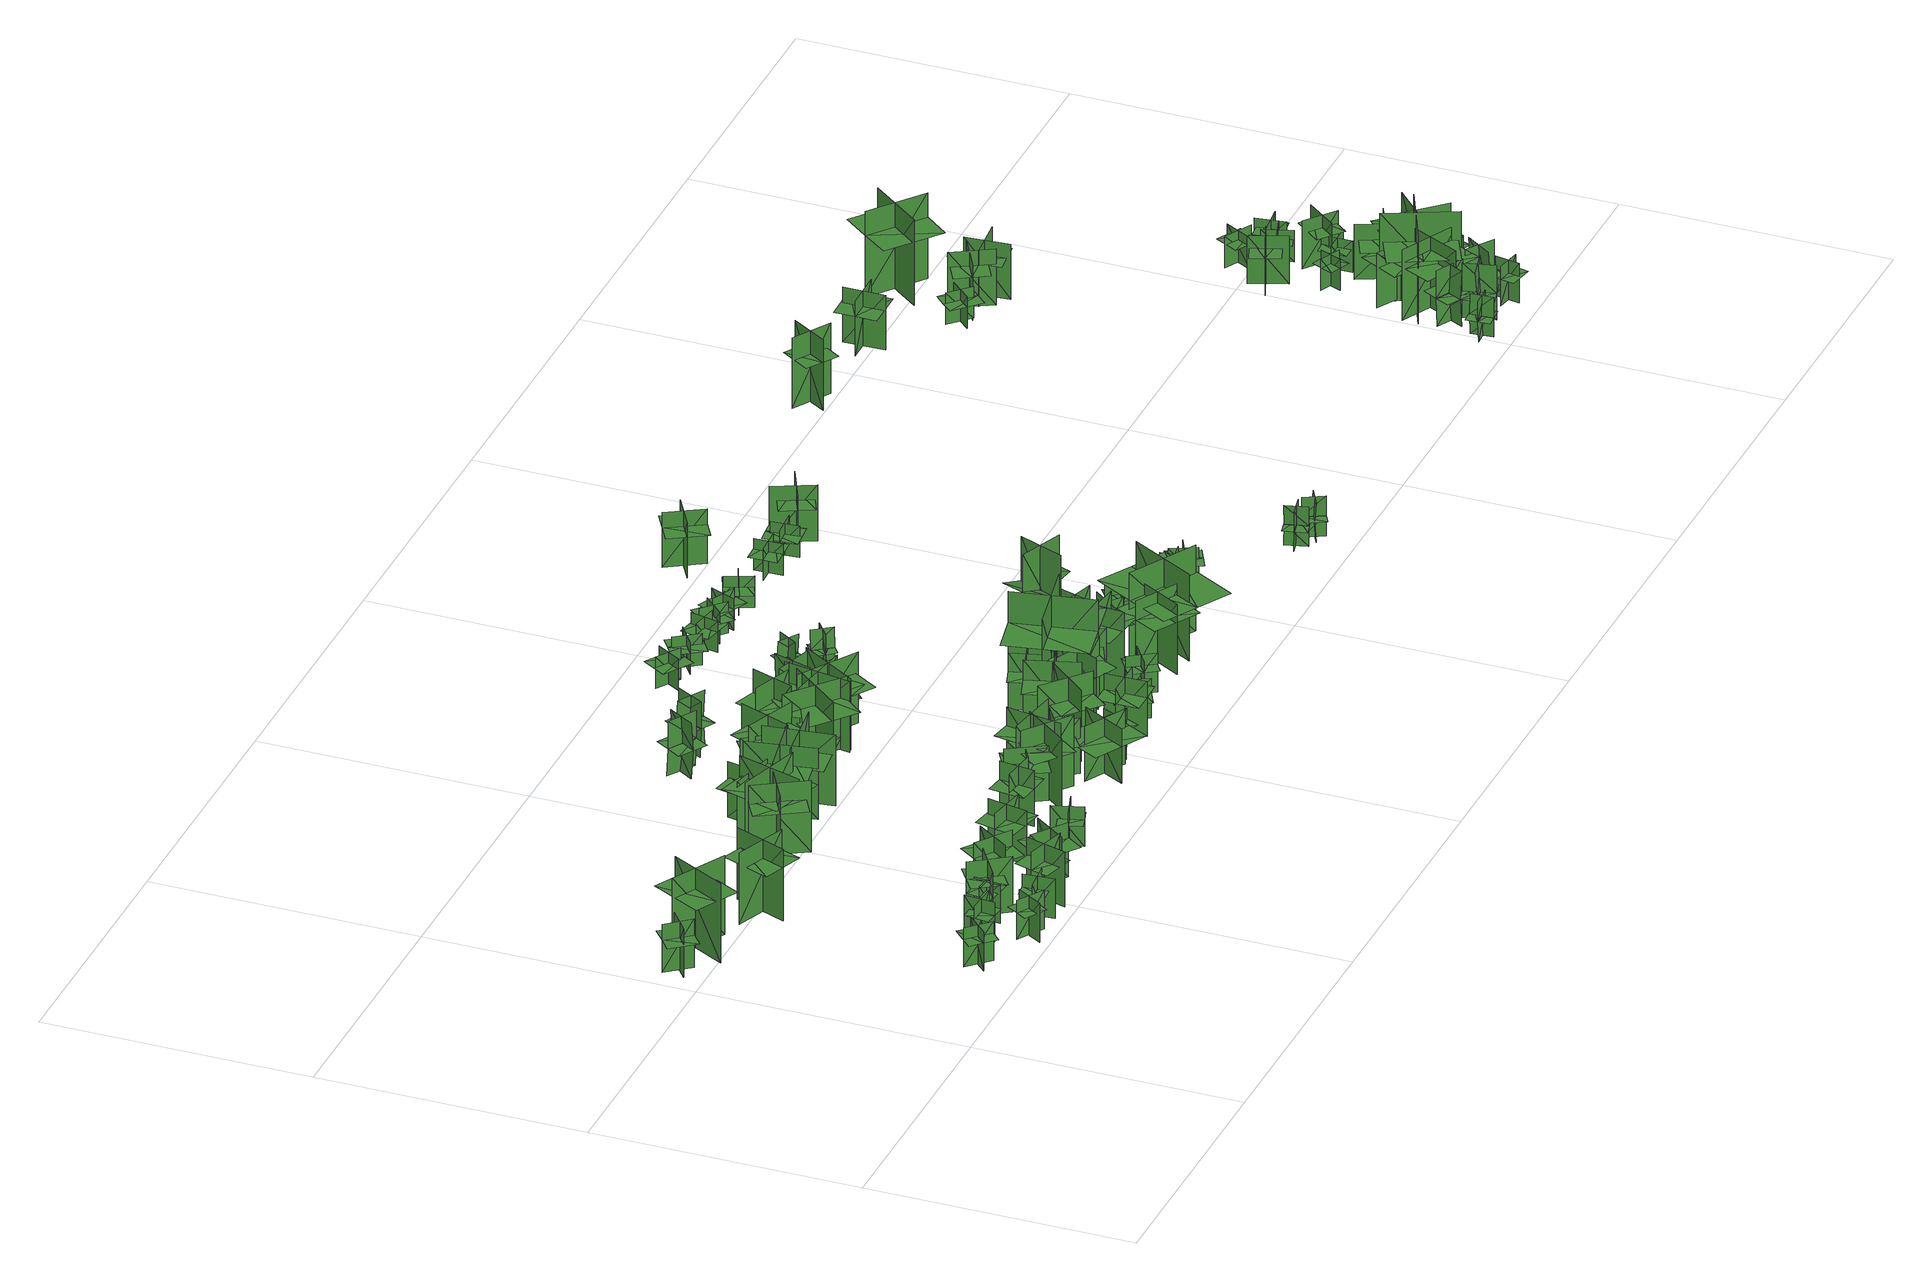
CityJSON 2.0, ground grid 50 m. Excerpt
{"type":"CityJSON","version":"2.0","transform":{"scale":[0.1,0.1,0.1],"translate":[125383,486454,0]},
"CityObjects":{
"tree1":{"type":"SolitaryVegetationObject","geometry":[{"type":"MultiSurface","lod":"1","boundaries":[[[0,1,2]],[[0,2,3]],[[4,5,6]],[[4,6,7]],[[8,9,10]],[[8,10,11]],[[8,12,13]],[[8,13,9]]]}]},
"tree2":{"type":"SolitaryVegetationObject","geometry":[{"type":"MultiSurface","lod":"1","boundaries":[[[14,15,16]],[[14,16,17]],[[18,19,20]],[[18,20,21]],[[22,23,24]],[[22,24,25]],[[22,25,26]],[[22,26,27]]]}]},
"tree3":{"type":"SolitaryVegetationObject","geometry":[{"type":"MultiSurface","lod":"1","boundaries":[[[28,29,30]],[[28,30,31]],[[32,33,34]],[[32,34,35]],[[36,37,38]],[[36,38,39]],[[36,40,41]],[[36,41,37]]]}]},
"tree4":{"type":"SolitaryVegetationObject","geometry":[{"type":"MultiSurface","lod":"1","boundaries":[[[42,43,44]],[[42,44,45]],[[46,47,48]],[[46,48,49]],[[50,51,52]],[[50,52,53]],[[50,53,54]],[[50,54,55]]]}]},
"tree5":{"type":"SolitaryVegetationObject","geometry":[{"type":"MultiSurface","lod":"1","boundaries":[[[56,57,58]],[[56,58,59]],[[60,61,62]],[[60,62,63]],[[64,65,66]],[[64,66,67]],[[64,67,68]],[[64,68,69]]]}]},
"tree6":{"type":"SolitaryVegetationObject","geometry":[{"type":"MultiSurface","lod":"1","boundaries":[[[70,71,72]],[[70,72,73]],[[74,75,76]],[[74,76,77]],[[78,79,80]],[[78,80,81]],[[78,82,83]],[[78,83,79]]]}]},
"tree7":{"type":"SolitaryVegetationObject","geometry":[{"type":"MultiSurface","lod":"1","boundaries":[[[84,85,86]],[[84,86,87]],[[88,89,90]],[[88,90,91]],[[92,93,94]],[[92,94,95]],[[92,96,97]],[[92,97,93]]]}]},
"tree8":{"type":"SolitaryVegetationObject","geometry":[{"type":"MultiSurface","lod":"1","boundaries":[[[98,99,100]],[[98,100,101]],[[102,103,104]],[[102,104,105]],[[106,107,108]],[[106,108,109]],[[106,109,110]],[[106,110,111]]]}]},
"tree9":{"type":"SolitaryVegetationObject","geometry":[{"type":"MultiSurface","lod":"1","boundaries":[[[112,113,114]],[[112,114,115]],[[116,117,118]],[[116,118,119]],[[120,121,122]],[[120,122,123]],[[120,123,124]],[[120,124,125]]]}]},
"tree10":{"type":"SolitaryVegetationObject","geometry":[{"type":"MultiSurface","lod":"1","boundaries":[[[126,127,128]],[[126,128,129]],[[130,131,132]],[[130,132,133]],[[134,135,136]],[[134,136,137]],[[134,137,138]],[[134,138,139]]]}]},
"tree11":{"type":"SolitaryVegetationObject","geometry":[{"type":"MultiSurface","lod":"1","boundaries":[[[140,141,142]],[[140,142,143]],[[144,145,146]],[[144,146,147]],[[148,149,150]],[[148,150,151]],[[148,151,152]],[[148,152,153]]]}]},
"tree12":{"type":"SolitaryVegetationObject","geometry":[{"type":"MultiSurface","lod":"1","boundaries":[[[154,155,156]],[[154,156,157]],[[158,159,160]],[[158,160,161]],[[162,163,164]],[[162,164,165]],[[162,165,166]],[[162,166,167]]]}]},
"tree13":{"type":"SolitaryVegetationObject","geometry":[{"type":"MultiSurface","lod":"1","boundaries":[[[168,169,170]],[[168,170,171]],[[172,173,174]],[[172,174,175]],[[176,177,178]],[[176,178,179]],[[176,180,181]],[[176,181,177]]]}]},
"tree14":{"type":"SolitaryVegetationObject","geometry":[{"type":"MultiSurface","lod":"1","boundaries":[[[182,183,184]],[[182,184,185]],[[186,187,188]],[[186,188,189]],[[190,191,192]],[[190,192,193]],[[190,193,194]],[[190,194,195]]]}]},
"tree15":{"type":"SolitaryVegetationObject","geometry":[{"type":"MultiSurface","lod":"1","boundaries":[[[196,197,198]],[[196,198,199]],[[200,201,202]],[[200,202,203]],[[204,205,206]],[[204,206,207]],[[204,207,208]],[[204,208,209]]]}]},
"tree16":{"type":"SolitaryVegetationObject","geometry":[{"type":"MultiSurface","lod":"1","boundaries":[[[210,211,212]],[[210,212,213]],[[214,215,216]],[[214,216,217]],[[218,219,220]],[[218,220,221]],[[218,221,222]],[[218,222,223]]]}]},
"tree17":{"type":"SolitaryVegetationObject","geometry":[{"type":"MultiSurface","lod":"1","boundaries":[[[224,225,226]],[[224,226,227]],[[228,229,230]],[[228,230,231]],[[232,233,234]],[[232,234,235]],[[232,235,236]],[[232,236,237]]]}]},
"tree18":{"type":"SolitaryVegetationObject","geometry":[{"type":"MultiSurface","lod":"1","boundaries":[[[238,239,240]],[[238,240,241]],[[242,243,244]],[[242,244,245]],[[246,247,248]],[[246,248,249]],[[246,249,250]],[[246,250,251]]]}]},
"tree19":{"type":"SolitaryVegetationObject","geometry":[{"type":"MultiSurface","lod":"1","boundaries":[[[252,253,254]],[[252,254,255]],[[256,257,258]],[[256,258,259]],[[260,261,262]],[[260,262,263]],[[260,264,265]],[[260,265,261]]]}]},
"tree20":{"type":"SolitaryVegetationObject","geometry":[{"type":"MultiSurface","lod":"1","boundaries":[[[266,267,268]],[[266,268,269]],[[270,271,272]],[[270,272,273]],[[274,275,276]],[[274,276,277]],[[274,277,278]],[[274,278,279]]]}]},
"tree21":{"type":"SolitaryVegetationObject","geometry":[{"type":"MultiSurface","lod":"1","boundaries":[[[280,281,282]],[[280,282,283]],[[284,285,286]],[[284,286,287]],[[288,289,290]],[[288,290,291]],[[288,291,292]],[[288,292,293]]]}]},
"tree22":{"type":"SolitaryVegetationObject","geometry":[{"type":"MultiSurface","lod":"1","boundaries":[[[294,295,296]],[[294,296,297]],[[298,299,300]],[[298,300,301]],[[302,303,304]],[[302,304,305]],[[302,305,306]],[[302,306,307]]]}]},
"tree23":{"type":"SolitaryVegetationObject","geometry":[{"type":"MultiSurface","lod":"1","boundaries":[[[308,309,310]],[[308,310,311]],[[312,313,314]],[[312,314,315]],[[316,317,318]],[[316,318,319]],[[316,319,320]],[[316,320,321]]]}]},
"tree24":{"type":"SolitaryVegetationObject","geometry":[{"type":"MultiSurface","lod":"1","boundaries":[[[322,323,324]],[[322,324,325]],[[326,327,328]],[[326,328,329]],[[330,331,332]],[[330,332,333]],[[330,334,335]],[[330,335,331]]]}]},
"tree25":{"type":"SolitaryVegetationObject","geometry":[{"type":"MultiSurface","lod":"1","boundaries":[[[336,337,338]],[[336,338,339]],[[340,341,342]],[[340,342,343]],[[344,345,341]],[[344,341,340]],[[346,347,337]],[[346,337,336]],[[336,337,348]],[[336,348,349]],[[336,350,351]],[[336,351,337]]]}]},
"tree26":{"type":"SolitaryVegetationObject","geometry":[{"type":"MultiSurface","lod":"1","boundaries":[[[352,353,354]],[[352,354,355]],[[356,357,358]],[[356,358,359]],[[360,361,362]],[[360,362,363]],[[360,364,365]],[[360,365,361]]]}]},
"tree27":{"type":"SolitaryVegetationObject","geometry":[{"type":"MultiSurface","lod":"1","boundaries":[[[366,367,368]],[[366,368,369]],[[370,371,372]],[[370,372,373]],[[374,375,376]],[[374,376,377]],[[374,378,379]],[[374,379,375]]]}]},
"tree28":{"type":"SolitaryVegetationObject","geometry":[{"type":"MultiSurface","lod":"1","boundaries":[[[380,381,382]],[[380,382,383]],[[384,385,386]],[[384,386,387]],[[388,389,390]],[[388,390,391]],[[388,391,392]],[[388,392,393]]]}]},
"tree29":{"type":"SolitaryVegetationObject","geometry":[{"type":"MultiSurface","lod":"1","boundaries":[[[394,395,396]],[[394,396,397]],[[398,399,400]],[[398,400,401]],[[402,403,404]],[[402,404,405]],[[402,405,406]],[[402,406,407]]]}]},
"tree30":{"type":"SolitaryVegetationObject","geometry":[{"type":"MultiSurface","lod":"1","boundaries":[[[408,409,410]],[[408,410,411]],[[412,413,414]],[[412,414,415]],[[416,417,413]],[[416,413,412]],[[418,419,409]],[[418,409,408]],[[408,409,420]],[[408,420,421]],[[408,422,423]],[[408,423,409]]]}]},
"tree31":{"type":"SolitaryVegetationObject","geometry":[{"type":"MultiSurface","lod":"1","boundaries":[[[424,425,426]],[[424,426,427]],[[428,429,430]],[[428,430,431]],[[432,433,434]],[[432,434,435]],[[432,435,436]],[[432,436,437]]]}]},
"tree32":{"type":"SolitaryVegetationObject","geometry":[{"type":"MultiSurface","lod":"1","boundaries":[[[438,439,440]],[[438,440,441]],[[442,443,444]],[[442,444,445]],[[446,447,448]],[[446,448,449]],[[446,449,450]],[[446,450,451]]]}]},
"tree33":{"type":"SolitaryVegetationObject","geometry":[{"type":"MultiSurface","lod":"1","boundaries":[[[452,453,454]],[[452,454,455]],[[456,457,458]],[[456,458,459]],[[460,461,462]],[[460,462,463]],[[460,464,465]],[[460,465,461]]]}]},
"tree34":{"type":"SolitaryVegetationObject","geometry":[{"type":"MultiSurface","lod":"1","boundaries":[[[466,467,468]],[[466,468,469]],[[470,471,472]],[[470,472,473]],[[474,475,476]],[[474,476,477]],[[474,477,478]],[[474,478,479]]]}]},
"tree35":{"type":"SolitaryVegetationObject","geometry":[{"type":"MultiSurface","lod":"1","boundaries":[[[480,481,482]],[[480,482,483]],[[484,485,486]],[[484,486,487]],[[488,489,490]],[[488,490,491]],[[488,491,492]],[[488,492,493]]]}]},
"tree36":{"type":"SolitaryVegetationObject","geometry":[{"type":"MultiSurface","lod":"1","boundaries":[[[494,495,496]],[[494,496,497]],[[498,499,500]],[[498,500,501]],[[502,503,504]],[[502,504,505]],[[502,505,506]],[[502,506,507]]]}]},
"tree37":{"type":"SolitaryVegetationObject","geometry":[{"type":"MultiSurface","lod":"1","boundaries":[[[508,509,510]],[[508,510,511]],[[512,513,514]],[[512,514,515]],[[516,517,518]],[[516,518,519]],[[516,519,520]],[[516,520,521]]]}]},
"tree38":{"type":"SolitaryVegetationObject","geometry":[{"type":"MultiSurface","lod":"1","boundaries":[[[522,523,524]],[[522,524,525]],[[526,527,528]],[[526,528,529]],[[530,531,527]],[[530,527,526]],[[532,533,523]],[[532,523,522]],[[522,523,534]],[[522,534,535]],[[522,536,537]],[[522,537,523]]]}]},
"tree39":{"type":"SolitaryVegetationObject","geometry":[{"type":"MultiSurface","lod":"1","boundaries":[[[538,539,540]],[[538,540,541]],[[542,543,544]],[[542,544,545]],[[546,547,548]],[[546,548,549]],[[546,549,550]],[[546,550,551]]]}]},
"tree40":{"type":"SolitaryVegetationObject","geometry":[{"type":"MultiSurface","lod":"1","boundaries":[[[552,553,554]],[[552,554,555]],[[556,557,558]],[[556,558,559]],[[560,561,562]],[[560,562,563]],[[560,563,564]],[[560,564,565]]]}]},
"tree41":{"type":"SolitaryVegetationObject","geometry":[{"type":"MultiSurface","lod":"1","boundaries":[[[566,567,568]],[[566,568,569]],[[570,571,572]],[[570,572,573]],[[574,575,576]],[[574,576,577]],[[574,577,578]],[[574,578,579]]]}]},
"tree42":{"type":"SolitaryVegetationObject","geometry":[{"type":"MultiSurface","lod":"1","boundaries":[[[580,581,582]],[[580,582,583]],[[584,585,586]],[[584,586,587]],[[588,589,590]],[[588,590,591]],[[588,591,592]],[[588,592,593]]]}]},
"tree43":{"type":"SolitaryVegetationObject","geometry":[{"type":"MultiSurface","lod":"1","boundaries":[[[594,595,596]],[[594,596,597]],[[598,599,600]],[[598,600,601]],[[602,603,604]],[[602,604,605]],[[602,605,606]],[[602,606,607]]]}]},
"tree44":{"type":"SolitaryVegetationObject","geometry":[{"type":"MultiSurface","lod":"1","boundaries":[[[608,609,610]],[[608,610,611]],[[612,613,614]],[[612,614,615]],[[616,617,618]],[[616,618,619]],[[616,620,621]],[[616,621,617]]]}]},
"tree45":{"type":"SolitaryVegetationObject","geometry":[{"type":"MultiSurface","lod":"1","boundaries":[[[622,623,624]],[[622,624,625]],[[626,627,628]],[[626,628,629]],[[630,631,632]],[[630,632,633]],[[630,633,634]],[[630,634,635]]]}]},
"tree46":{"type":"SolitaryVegetationObject","geometry":[{"type":"MultiSurface","lod":"1","boundaries":[[[636,637,638]],[[636,638,639]],[[640,641,642]],[[640,642,643]],[[644,645,646]],[[644,646,647]],[[644,647,648]],[[644,648,649]]]}]},
"tree47":{"type":"SolitaryVegetationObject","geometry":[{"type":"MultiSurface","lod":"1","boundaries":[[[650,651,652]],[[650,652,653]],[[654,655,656]],[[654,656,657]],[[658,659,660]],[[658,660,661]],[[658,662,663]],[[658,663,659]]]}]},
"tree48":{"type":"SolitaryVegetationObject","geometry":[{"type":"MultiSurface","lod":"1","boundaries":[[[664,665,666]],[[664,666,667]],[[668,669,670]],[[668,670,671]],[[672,673,669]],[[672,669,668]],[[674,675,665]],[[674,665,664]],[[664,665,676]],[[664,676,677]],[[664,678,679]],[[664,679,665]]]}]},
"tree49":{"type":"SolitaryVegetationObject","geometry":[{"type":"MultiSurface","lod":"1","boundaries":[[[680,681,682]],[[680,682,683]],[[684,685,686]],[[684,686,687]],[[688,689,690]],[[688,690,691]],[[688,692,693]],[[688,693,689]]]}]},
"tree50":{"type":"SolitaryVegetationObject","geometry":[{"type":"MultiSurface","lod":"1","boundaries":[[[694,695,696]],[[694,696,697]],[[698,699,700]],[[698,700,701]],[[702,703,704]],[[702,704,705]],[[702,705,706]],[[702,706,707]]]}]},
"tree51":{"type":"SolitaryVegetationObject","geometry":[{"type":"MultiSurface","lod":"1","boundaries":[[[708,709,710]],[[708,710,711]],[[712,713,714]],[[712,714,715]],[[716,717,718]],[[716,718,719]],[[716,720,721]],[[716,721,717]]]}]},
"tree52":{"type":"SolitaryVegetationObject","geometry":[{"type":"MultiSurface","lod":"1","boundaries":[[[722,723,724]],[[722,724,725]],[[726,727,728]],[[726,728,729]],[[730,731,732]],[[730,732,733]],[[730,733,734]],[[730,734,735]]]}]},
"tree53":{"type":"SolitaryVegetationObject","geometry":[{"type":"MultiSurface","lod":"1","boundaries":[[[736,737,738]],[[736,738,739]],[[740,741,742]],[[740,742,743]],[[744,745,741]],[[744,741,740]],[[746,747,737]],[[746,737,736]],[[736,737,748]],[[736,748,749]],[[736,750,751]],[[736,751,737]]]}]},
"tree54":{"type":"SolitaryVegetationObject","geometry":[{"type":"MultiSurface","lod":"1","boundaries":[[[752,753,754]],[[752,754,755]],[[756,757,758]],[[756,758,759]],[[760,761,762]],[[760,762,763]],[[760,763,764]],[[760,764,765]]]}]},
"tree55":{"type":"SolitaryVegetationObject","geometry":[{"type":"MultiSurface","lod":"1","boundaries":[[[766,767,768]],[[766,768,769]],[[770,771,772]],[[770,772,773]],[[774,775,776]],[[774,776,777]],[[774,777,778]],[[774,778,779]]]}]},
"tree56":{"type":"SolitaryVegetationObject","geometry":[{"type":"MultiSurface","lod":"1","boundaries":[[[780,781,782]],[[780,782,783]],[[784,785,786]],[[784,786,787]],[[788,789,790]],[[788,790,791]],[[788,792,793]],[[788,793,789]]]}]},
"tree57":{"type":"SolitaryVegetationObject","geometry":[{"type":"MultiSurface","lod":"1","boundaries":[[[794,795,796]],[[794,796,797]],[[798,799,800]],[[798,800,801]],[[802,803,804]],[[802,804,805]],[[802,805,806]],[[802,806,807]]]}]},
"tree58":{"type":"SolitaryVegetationObject","geometry":[{"type":"MultiSurface","lod":"1","boundaries":[[[808,809,810]],[[808,810,811]],[[812,813,814]],[[812,814,815]],[[816,817,813]],[[816,813,812]],[[818,819,809]],[[818,809,808]],[[820,821,822]],[[820,822,823]],[[824,825,826]],[[824,826,827]]]}]},
"tree59":{"type":"SolitaryVegetationObject","geometry":[{"type":"MultiSurface","lod":"1","boundaries":[[[828,829,830]],[[828,830,831]],[[832,833,834]],[[832,834,835]],[[836,837,838]],[[836,838,839]],[[836,840,841]],[[836,841,837]]]}]},
"tree60":{"type":"SolitaryVegetationObject","geometry":[{"type":"MultiSurface","lod":"1","boundaries":[[[842,843,844]],[[842,844,845]],[[846,847,848]],[[846,848,849]],[[850,851,852]],[[850,852,853]],[[850,853,854]],[[850,854,855]]]}]},
"tree61":{"type":"SolitaryVegetationObject","geometry":[{"type":"MultiSurface","lod":"1","boundaries":[[[856,857,858]],[[856,858,859]],[[860,861,862]],[[860,862,863]],[[864,865,866]],[[864,866,867]],[[864,867,868]],[[864,868,869]]]}]},
"tree62":{"type":"SolitaryVegetationObject","geometry":[{"type":"MultiSurface","lod":"1","boundaries":[[[870,871,872]],[[870,872,873]],[[874,875,876]],[[874,876,877]],[[878,879,880]],[[878,880,881]],[[878,881,882]],[[878,882,883]]]}]},
"tree63":{"type":"SolitaryVegetationObject","geometry":[{"type":"MultiSurface","lod":"1","boundaries":[[[884,885,886]],[[884,886,887]],[[888,889,890]],[[888,890,891]],[[892,893,894]],[[892,894,895]],[[892,895,896]],[[892,896,897]]]}]},
"tree64":{"type":"SolitaryVegetationObject","geometry":[{"type":"MultiSurface","lod":"1","boundaries":[[[898,899,900]],[[898,900,901]],[[902,903,904]],[[902,904,905]],[[906,907,908]],[[906,908,909]],[[906,909,910]],[[906,910,911]]]}]},
"tree65":{"type":"SolitaryVegetationObject","geometry":[{"type":"MultiSurface","lod":"1","boundaries":[[[912,913,914]],[[912,914,915]],[[916,917,918]],[[916,918,919]],[[920,921,922]],[[920,922,923]],[[920,924,925]],[[920,925,921]]]}]},
"tree66":{"type":"SolitaryVegetationObject","geometry":[{"type":"MultiSurface","lod":"1","boundaries":[[[926,927,928]],[[926,928,929]],[[930,931,932]],[[930,932,933]],[[934,935,936]],[[934,936,937]],[[934,937,938]],[[934,938,939]]]}]},
"tree67":{"type":"SolitaryVegetationObject","geometry":[{"type":"MultiSurface","lod":"1","boundaries":[[[940,941,942]],[[940,942,943]],[[944,945,946]],[[944,946,947]],[[948,949,950]],[[948,950,951]],[[948,951,952]],[[948,952,953]]]}]},
"tree68":{"type":"SolitaryVegetationObject","geometry":[{"type":"MultiSurface","lod":"1","boundaries":[[[954,955,956]],[[954,956,957]],[[958,959,960]],[[958,960,961]],[[962,963,964]],[[962,964,965]],[[962,965,966]],[[962,966,967]]]}]},
"tree69":{"type":"SolitaryVegetationObject","geometry":[{"type":"MultiSurface","lod":"1","boundaries":[[[968,969,970]],[[968,970,971]],[[972,973,974]],[[972,974,975]],[[976,977,978]],[[976,978,979]],[[976,979,980]],[[976,980,981]]]}]},
"tree70":{"type":"SolitaryVegetationObject","geometry":[{"type":"MultiSurface","lod":"1","boundaries":[[[982,983,984]],[[982,984,985]],[[986,987,988]],[[986,988,989]],[[990,991,992]],[[990,992,993]],[[990,993,994]],[[990,994,995]]]}]},
"tree71":{"type":"SolitaryVegetationObject","geometry":[{"type":"MultiSurface","lod":"1","boundaries":[[[996,997,998]],[[996,998,999]],[[1000,1001,1002]],[[1000,1002,1003]],[[1004,1005,1006]],[[1004,1006,1007]],[[1004,1007,1008]],[[1004,1008,1009]]]}]},
"tree72":{"type":"SolitaryVegetationObject","geometry":[{"type":"MultiSurface","lod":"1","boundaries":[[[1010,1011,1012]],[[1010,1012,1013]],[[1014,1015,1016]],[[1014,1016,1017]],[[1018,1019,1020]],[[1018,1020,1021]],[[1018,1021,1022]],[[1018,1022,1023]]]}]},
"tree73":{"type":"SolitaryVegetationObject","geometry":[{"type":"MultiSurface","lod":"1","boundaries":[[[1024,1025,1026]],[[1024,1026,1027]],[[1028,1029,1030]],[[1028,1030,1031]],[[1032,1033,1034]],[[1032,1034,1035]],[[1032,1036,1037]],[[1032,1037,1033]]]}]},
"tree74":{"type":"SolitaryVegetationObject","geometry":[{"type":"MultiSurface","lod":"1","boundaries":[[[1038,1039,1040]],[[1038,1040,1041]],[[1042,1043,1044]],[[1042,1044,1045]],[[1046,1047,1043]],[[1046,1043,1042]],[[1048,1049,1039]],[[1048,1039,1038]],[[1038,1039,1050]],[[1038,1050,1051]],[[1038,1052,1053]],[[1038,1053,1039]]]}]},
"tree75":{"type":"SolitaryVegetationObject","geometry":[{"type":"MultiSurface","lod":"1","boundaries":[[[1054,1055,1056]],[[1054,1056,1057]],[[1058,1059,1060]],[[1058,1060,1061]],[[1062,1063,1059]],[[1062,1059,1058]],[[1064,1065,1055]],[[1064,1055,1054]],[[1054,1055,1066]],[[1054,1066,1067]],[[1054,1068,1069]],[[1054,1069,1055]]]}]},
"tree76":{"type":"SolitaryVegetationObject","geometry":[{"type":"MultiSurface","lod":"1","boundaries":[[[1070,1071,1072]],[[1070,1072,1073]],[[1074,1075,1076]],[[1074,1076,1077]],[[1078,1079,1080]],[[1078,1080,1081]],[[1078,1081,1082]],[[1078,1082,1083]]]}]},
"tree77":{"type":"SolitaryVegetationObject","geometry":[{"type":"MultiSurface","lod":"1","boundaries":[[[1084,1085,1086]],[[1084,1086,1087]],[[1088,1089,1090]],[[1088,1090,1091]],[[1092,1093,1094]],[[1092,1094,1095]],[[1092,1095,1096]],[[1092,1096,1097]]]}]},
"tree78":{"type":"SolitaryVegetationObject","geometry":[{"type":"MultiSurface","lod":"1","boundaries":[[[1098,1099,1100]],[[1098,1100,1101]],[[1102,1103,1104]],[[1102,1104,1105]],[[1106,1107,1108]],[[1106,1108,1109]],[[1106,1109,1110]],[[1106,1110,1111]]]}]},
"tree79":{"type":"SolitaryVegetationObject","geometry":[{"type":"MultiSurface","lod":"1","boundaries":[[[1112,1113,1114]],[[1112,1114,1115]],[[1116,1117,1118]],[[1116,1118,1119]],[[1120,1121,1117]],[[1120,1117,1116]],[[1122,1123,1113]],[[1122,1113,1112]],[[1112,1113,1124]],[[1112,1124,1125]],[[1112,1126,1127]],[[1112,1127,1113]]]}]},
"tree80":{"type":"SolitaryVegetationObject","geometry":[{"type":"MultiSurface","lod":"1","boundaries":[[[1128,1129,1130]],[[1128,1130,1131]],[[1132,1133,1134]],[[1132,1134,1135]],[[1136,1137,1138]],[[1136,1138,1139]],[[1136,1140,1141]],[[1136,1141,1137]]]}]},
"tree81":{"type":"SolitaryVegetationObject","geometry":[{"type":"MultiSurface","lod":"1","boundaries":[[[1142,1143,1144]],[[1142,1144,1145]],[[1146,1147,1148]],[[1146,1148,1149]],[[1150,1151,1147]],[[1150,1147,1146]],[[1152,1153,1143]],[[1152,1143,1142]],[[1142,1143,1154]],[[1142,1154,1155]],[[1142,1156,1157]],[[1142,1157,1143]]]}]},
"tree82":{"type":"SolitaryVegetationObject","geometry":[{"type":"MultiSurface","lod":"1","boundaries":[[[1158,1159,1160]],[[1158,1160,1161]],[[1162,1163,1164]],[[1162,1164,1165]],[[1166,1167,1163]],[[1166,1163,1162]],[[1168,1169,1159]],[[1168,1159,1158]],[[1158,1159,1170]],[[1158,1170,1171]],[[1158,1172,1173]],[[1158,1173,1159]]]}]},
"tree83":{"type":"SolitaryVegetationObject","geometry":[{"type":"MultiSurface","lod":"1","boundaries":[[[1174,1175,1176]],[[1174,1176,1177]],[[1178,1179,1180]],[[1178,1180,1181]],[[1182,1183,1184]],[[1182,1184,1185]],[[1182,1185,1186]],[[1182,1186,1187]]]}]},
"tree84":{"type":"SolitaryVegetationObject","geometry":[{"type":"MultiSurface","lod":"1","boundaries":[[[1188,1189,1190]],[[1188,1190,1191]],[[1192,1193,1194]],[[1192,1194,1195]],[[1196,1197,1198]],[[1196,1198,1199]],[[1196,1200,1201]],[[1196,1201,1197]]]}]},
"tree85":{"type":"SolitaryVegetationObject","geometry":[{"type":"MultiSurface","lod":"1","boundaries":[[[1202,1203,1204]],[[1202,1204,1205]],[[1206,1207,1208]],[[1206,1208,1209]],[[1210,1211,1212]],[[1210,1212,1213]],[[1210,1213,1214]],[[1210,1214,1215]]]}]},
"tree86":{"type":"SolitaryVegetationObject","geometry":[{"type":"MultiSurface","lod":"1","boundaries":[[[1216,1217,1218]],[[1216,1218,1219]],[[1220,1221,1222]],[[1220,1222,1223]],[[1224,1225,1226]],[[1224,1226,1227]],[[1224,1227,1228]],[[1224,1228,1229]]]}]},
"tree87":{"type":"SolitaryVegetationObject","geometry":[{"type":"MultiSurface","lod":"1","boundaries":[[[1230,1231,1232]],[[1230,1232,1233]],[[1234,1235,1236]],[[1234,1236,1237]],[[1238,1239,1235]],[[1238,1235,1234]],[[1240,1241,1231]],[[1240,1231,1230]],[[1230,1231,1242]],[[1230,1242,1243]],[[1230,1244,1245]],[[1230,1245,1231]]]}]},
"tree88":{"type":"SolitaryVegetationObject","geometry":[{"type":"MultiSurface","lod":"1","boundaries":[[[1246,1247,1248]],[[1246,1248,1249]],[[1250,1251,1252]],[[1250,1252,1253]],[[1254,1255,1256]],[[1254,1256,1257]],[[1254,1257,1258]],[[1254,1258,1259]]]}]},
"tree89":{"type":"SolitaryVegetationObject","geometry":[{"type":"MultiSurface","lod":"1","boundaries":[[[1260,1261,1262]],[[1260,1262,1263]],[[1264,1265,1266]],[[1264,1266,1267]],[[1268,1269,1270]],[[1268,1270,1271]],[[1268,1272,1273]],[[1268,1273,1269]]]}]},
"tree90":{"type":"SolitaryVegetationObject","geometry":[{"type":"MultiSurface","lod":"1","boundaries":[[[1274,1275,1276]],[[1274,1276,1277]],[[1278,1279,1280]],[[1278,1280,1281]],[[1282,1283,1284]],[[1282,1284,1285]],[[1282,1286,1287]],[[1282,1287,1283]]]}]},
"tree91":{"type":"SolitaryVegetationObject","geometry":[{"type":"MultiSurface","lod":"1","boundaries":[[[1288,1289,1290]],[[1288,1290,1291]],[[1292,1293,1294]],[[1292,1294,1295]],[[1296,1297,1298]],[[1296,1298,1299]],[[1296,1299,1300]],[[1296,1300,1301]]]}]},
"tree92":{"type":"SolitaryVegetationObject","geometry":[{"type":"MultiSurface","lod":"1","boundaries":[[[1302,1303,1304]],[[1302,1304,1305]],[[1306,1307,1308]],[[1306,1308,1309]],[[1310,1311,1312]],[[1310,1312,1313]],[[1310,1313,1314]],[[1310,1314,1315]]]}]},
"tree93":{"type":"SolitaryVegetationObject","geometry":[{"type":"MultiSurface","lod":"1","boundaries":[[[1316,1317,1318]],[[1316,1318,1319]],[[1320,1321,1322]],[[1320,1322,1323]],[[1324,1325,1326]],[[1324,1326,1327]],[[1324,1327,1328]],[[1324,1328,1329]]]}]},
"tree94":{"type":"SolitaryVegetationObject","geometry":[{"type":"MultiSurface","lod":"1","boundaries":[[[1330,1331,1332]],[[1330,1332,1333]],[[1334,1335,1336]],[[1334,1336,1337]],[[1338,1339,1340]],[[1338,1340,1341]],[[1338,1341,1342]],[[1338,1342,1343]]]}]},
"tree95":{"type":"SolitaryVegetationObject","geometry":[{"type":"MultiSurface","lod":"1","boundaries":[[[1344,1345,1346]],[[1344,1346,1347]],[[1348,1349,1350]],[[1348,1350,1351]],[[1352,1353,1354]],[[1352,1354,1355]],[[1352,1355,1356]],[[1352,1356,1357]]]}]},
"tree96":{"type":"SolitaryVegetationObject","geometry":[{"type":"MultiSurface","lod":"1","boundaries":[[[1358,1359,1360]],[[1358,1360,1361]],[[1362,1363,1364]],[[1362,1364,1365]],[[1366,1367,1368]],[[1366,1368,1369]],[[1366,1369,1370]],[[1366,1370,1371]]]}]},
"tree97":{"type":"SolitaryVegetationObject","geometry":[{"type":"MultiSurface","lod":"1","boundaries":[[[1372,1373,1374]],[[1372,1374,1375]],[[1376,1377,1378]],[[1376,1378,1379]],[[1380,1381,1382]],[[1380,1382,1383]],[[1380,1383,1384]],[[1380,1384,1385]]]}]},
"tree98":{"type":"SolitaryVegetationObject","geometry":[{"type":"MultiSurface","lod":"1","boundaries":[[[1386,1387,1388]],[[1386,1388,1389]],[[1390,1391,1392]],[[1390,1392,1393]],[[1394,1395,1391]],[[1394,1391,1390]],[[1396,1397,1387]],[[1396,1387,1386]],[[1386,1387,1398]],[[1386,1398,1399]],[[1386,1400,1401]],[[1386,1401,1387]]]}]},
"tree99":{"type":"SolitaryVegetationObject","geometry":[{"type":"MultiSurface","lod":"1","boundaries":[[[1402,1403,1404]],[[1402,1404,1405]],[[1406,1407,1408]],[[1406,1408,1409]],[[1410,1411,1412]],[[1410,1412,1413]],[[1410,1414,1415]],[[1410,1415,1411]]]}]},
"tree100":{"type":"SolitaryVegetationObject","geometry":[{"type":"MultiSurface","lod":"1","boundaries":[[[1416,1417,1418]],[[1416,1418,1419]],[[1420,1421,1422]],[[1420,1422,1423]],[[1424,1425,1426]],[[1424,1426,1427]],[[1424,1427,1428]],[[1424,1428,1429]]]}]}
},
"vertices":[
[72,567,8],[27,532,8],[27,532,103],[72,567,103],[28,572,8],[64,528,8],[64,528,103],[28,572,103],[28,572,72],[64,528,72],[88,547,72],[52,592,72],[4,553,72],[40,508,72],
[231,103,9],[270,63,9],[270,63,86],[231,103,86],[231,66,9],[270,105,9],[270,105,86],[231,66,86],[231,66,64],[250,46,64],[290,85,64],[270,105,64],[251,124,64],[211,86,64],
[101,494,4],[156,599,4],[156,599,160],[101,494,160],[190,522,4],[86,577,4],[86,577,160],[190,522,160],[106,503,120],[156,599,120],[115,620,120],[65,525,120],[147,481,120],[197,577,120],
[298,110,12],[356,105,12],[356,105,90],[298,110,90],[322,82,12],[322,82,90],[327,140,90],[327,140,12],[322,82,65],[346,80,65],[350,126,65],[326,128,65],[302,130,65],[298,84,65],
[386,63,8],[356,13,8],[356,13,85],[386,63,85],[350,53,8],[350,53,85],[400,23,85],[400,23,8],[350,53,61],[337,33,61],[377,9,61],[390,29,61],[402,50,61],[362,74,61],
[421,120,11],[362,126,11],[362,126,89],[421,120,89],[392,156,11],[385,97,11],[385,97,89],[392,156,89],[416,120,69],[362,126,69],[360,103,69],[414,97,69],[419,144,69],[365,150,69],
[306,545,5],[267,446,5],[267,446,146],[306,545,146],[229,511,5],[328,472,5],[328,472,146],[229,511,146],[302,537,110],[267,446,110],[307,431,110],[341,522,110],[263,552,110],[228,461,110],
[434,148,11],[366,103,11],[366,103,120],[434,148,120],[383,158,11],[383,158,120],[428,91,120],[428,91,11],[383,158,86],[355,139,86],[391,85,86],[419,104,86],[447,123,86],[411,177,86],
[461,51,9],[403,46,9],[403,46,87],[461,51,87],[432,75,9],[432,75,87],[437,17,87],[437,17,9],[432,75,62],[408,72,62],[412,26,62],[436,28,62],[460,31,62],[456,77,62],
[504,95,8],[481,17,8],[481,17,116],[504,95,116],[458,69,8],[458,69,116],[537,47,116],[537,47,8],[458,69,82],[449,37,82],[511,19,82],[521,51,82],[530,84,82],[468,102,82],
[463,118,10],[507,181,10],[507,181,117],[463,118,117],[514,126,10],[450,171,10],[450,171,117],[514,126,117],[514,126,87],[536,158,87],[473,203,87],[450,171,87],[428,139,87],[491,95,87],
[528,41,5],[574,103,5],[574,103,113],[528,41,113],[579,49,5],[516,94,5],[516,94,113],[579,49,113],[579,49,83],[602,80,83],[539,126,83],[516,94,83],[494,63,83],[556,17,83],
[496,485,6],[442,577,6],[442,577,147],[496,485,147],[517,566,6],[425,513,6],[425,513,147],[517,566,147],[491,492,110],[442,577,110],[406,556,110],[455,471,110],[527,513,110],[479,598,110],
[598,203,9],[584,127,9],[584,127,116],[598,203,116],[555,174,9],[631,160,9],[631,160,116],[555,174,116],[555,174,86],[548,136,86],[624,122,86],[631,160,86],[639,198,86],[563,212,86],
[442,584,10],[566,546,10],[566,546,150],[442,584,150],[486,503,10],[524,626,10],[524,626,150],[486,503,150],[488,508,111],[542,491,111],[576,604,111],[523,621,111],[469,637,111],[434,524,111],
[651,78,5],[707,95,5],[707,95,83],[651,78,83],[684,61,5],[684,61,83],[667,117,83],[667,117,5],[684,61,58],[707,68,58],[694,112,58],[671,105,58],[647,98,58],[661,54,58],
[583,595,12],[485,615,12],[485,615,121],[583,595,121],[542,655,12],[523,556,12],[523,556,121],[542,655,121],[542,651,91],[499,659,91],[481,569,91],[524,560,91],[567,552,91],[585,642,91],
[592,510,11],[568,637,11],[568,637,151],[592,510,151],[643,587,11],[517,563,11],[517,563,151],[643,587,151],[638,586,112],[628,641,112],[512,619,112],[522,564,112],[532,508,112],[649,530,112],
[747,188,9],[681,197,9],[681,197,119],[747,188,119],[716,228,9],[708,162,9],[708,162,119],[716,228,119],[716,228,83],[708,162,83],[744,158,83],[752,224,83],[680,233,83],[672,167,83],
[629,627,10],[646,499,10],[646,499,150],[629,627,150],[574,554,10],[701,570,10],[701,570,150],[574,554,150],[579,554,111],[586,498,111],[703,513,111],[696,569,111],[689,625,111],[572,610,111],
[757,237,10],[796,170,10],[796,170,118],[757,237,118],[744,187,10],[811,226,10],[811,226,118],[744,187,118],[744,187,87],[763,153,87],[830,192,87],[811,226,87],[791,259,87],[724,220,87],
[614,594,9],[695,653,9],[695,653,118],[614,594,118],[685,584,9],[626,665,9],[626,665,118],[685,584,118],[683,587,87],[718,613,87],[664,687,87],[628,662,87],[593,636,87],[647,561,87],
[837,221,11],[773,138,11],[773,138,151],[837,221,151],[771,212,11],[771,212,151],[854,148,151],[854,148,11],[771,212,107],[744,177,107],[810,126,107],[837,161,107],[864,195,107],[798,246,107],
[725,611,7],[625,650,7],[625,650,147],[725,611,147],[690,688,7],[652,589,7],[652,589,147],[690,688,147],[716,614,111],[625,650,111],[610,610,111],[701,575,111],[731,654,111],[641,689,111],
[675,765,70],[624,796,70],[608,770,70],[659,739,70],[635,755,70],[666,805,70],[663,807,124],[632,757,124],[632,757,15],[663,807,15],[676,767,15],[626,799,15],[624,796,124],[675,765,124],[691,791,70],[640,822,70],
[821,158,9],[838,263,9],[838,263,150],[821,158,150],[889,208,9],[784,225,9],[784,225,150],[889,208,150],[823,167,114],[838,263,114],[797,270,114],[781,174,114],[864,160,114],[880,256,114],
[685,625,8],[750,636,8],[750,636,118],[685,625,118],[726,596,8],[715,661,8],[715,661,118],[726,596,118],[726,596,82],[715,661,82],[679,655,82],[690,590,82],[762,602,82],[751,667,82],
[849,219,12],[895,152,12],[895,152,121],[849,219,121],[839,167,12],[839,167,121],[907,213,121],[907,213,12],[839,167,87],[859,139,87],[912,176,87],[893,204,87],[874,232,87],[820,195,87],
[894,76,9],[894,76,117],[939,159,117],[939,159,9],[878,137,9],[878,137,117],[957,94,117],[957,94,9],[865,144,82],[843,103,82],[942,49,82],[964,90,82],[986,132,82],[888,185,82],
[739,822,67],[710,770,67],[737,755,67],[766,807,67],[751,782,67],[699,811,67],[698,808,121],[749,779,121],[749,779,12],[698,808,12],[737,823,12],[708,771,12],[710,770,121],[739,822,121],[713,836,67],[684,785,67],
[841,553,7],[742,635,7],[742,635,147],[841,553,147],[832,644,7],[750,545,7],[750,545,147],[832,644,147],[829,640,108],[785,676,108],[710,585,108],[753,549,108],[796,513,108],[872,604,108],
[933,242,10],[900,190,10],[900,190,92],[933,242,92],[890,232,10],[942,200,10],[942,200,92],[890,232,92],[896,229,61],[883,207,61],[919,184,61],[933,205,61],[946,227,61],[910,250,61],
[801,711,7],[772,630,7],[772,630,148],[801,711,148],[742,683,7],[822,654,7],[822,654,148],[742,683,148],[742,683,102],[822,654,102],[838,697,102],[758,726,102],[726,639,102],[806,610,102],
[845,671,7],[825,544,7],[825,544,147],[845,671,147],[771,616,7],[898,596,7],[898,596,147],[771,616,147],[776,615,108],[768,560,108],[885,541,108],[893,597,108],[902,653,108],[785,671,108],
[996,149,8],[973,99,8],[973,99,85],[996,149,85],[962,136,8],[1012,113,8],[1012,113,85],[962,136,85],[962,136,63],[950,111,63],[1000,88,63],[1012,113,63],[1023,138,63],[973,161,63],
[933,165,12],[1001,244,12],[1001,244,152],[933,165,152],[1000,170,12],[1000,170,152],[920,239,152],[920,239,12],[1000,170,108],[1028,204,108],[965,258,108],[936,225,108],[908,192,108],[972,137,108],
[812,635,7],[920,566,7],[920,566,147],[812,635,147],[833,546,7],[902,654,7],[902,654,147],[833,546,147],[835,550,108],[883,520,108],[946,620,108],[899,650,108],[851,680,108],[788,580,108],
[892,648,77],[819,670,77],[808,632,77],[881,610,77],[846,622,77],[868,695,77],[864,696,147],[842,623,147],[842,623,7],[864,696,7],[893,651,7],[820,673,7],[819,670,147],[892,648,147],[903,685,77],[830,707,77],
[968,232,9],[1063,261,9],[1063,261,148],[968,232,148],[1026,201,9],[997,296,9],[997,296,148],[1026,201,148],[1026,201,109],[1074,215,109],[1045,311,109],[997,296,109],[950,281,109],[979,186,109],
[1095,136,6],[1018,136,6],[1018,136,114],[1095,136,114],[1059,173,6],[1060,95,6],[1060,95,114],[1059,173,114],[1059,173,83],[1020,172,83],[1021,95,83],[1060,95,83],[1098,96,83],[1098,173,83],
[941,579,10],[909,610,10],[909,610,71],[941,579,71],[941,609,10],[910,577,10],[910,577,71],[941,609,71],[941,609,54],[925,624,54],[894,593,54],[910,577,54],[925,562,54],[957,593,54],
[1027,247,8],[1118,205,8],[1118,205,146],[1027,247,146],[1050,184,8],[1091,275,8],[1091,275,146],[1050,184,146],[1050,184,107],[1095,164,107],[1137,254,107],[1091,275,107],[1046,296,107],[1004,205,107],
[1089,170,6],[1089,170,84],[1120,111,84],[1120,111,6],[1132,155,6],[1132,155,84],[1075,126,84],[1075,126,6],[1141,160,58],[1125,190,58],[1054,153,58],[1069,123,58],[1085,94,58],[1156,130,58],
[1031,307,6],[1095,326,6],[1095,326,117],[1031,307,117],[1076,283,6],[1057,347,6],[1057,347,117],[1076,283,117],[1076,283,81],[1057,347,81],[1022,336,81],[1041,272,81],[1111,294,81],[1092,357,81],
[1173,300,3],[1021,271,3],[1021,271,219],[1173,300,219],[1088,359,3],[1117,207,3],[1117,207,219],[1088,359,219],[1088,359,158],[1012,344,158],[1041,192,158],[1117,207,158],[1193,221,158],[1164,373,158],
[935,935,8],[935,935,70],[907,889,70],[907,889,8],[943,899,8],[943,899,70],[899,927,70],[899,927,8],[950,895,50],[964,918,50],[909,952,50],[895,929,50],[881,906,50],[935,872,50],
[1183,273,5],[1087,228,5],[1087,228,146],[1183,273,146],[1104,301,5],[1149,205,5],[1149,205,146],[1104,301,146],[1175,269,110],[1087,228,110],[1105,190,110],[1193,231,110],[1157,307,110],[1069,266,110],
[1024,749,50],[1001,713,50],[1020,701,50],[1043,737,50],[1031,720,50],[995,743,50],[994,741,89],[1030,718,89],[1030,718,11],[994,741,11],[1022,750,11],[1000,714,11],[1001,713,89],[1024,749,89],[1006,760,50],[983,724,50],
[1120,348,10],[1154,315,10],[1154,315,89],[1120,348,89],[1120,312,10],[1154,345,10],[1154,345,89],[1120,312,89],[1120,312,63],[1154,345,63],[1136,364,63],[1102,331,63],[1138,294,63],[1172,327,63],
[1174,179,5],[1205,133,5],[1205,133,82],[1174,179,82],[1167,143,5],[1213,174,5],[1213,174,82],[1167,143,82],[1167,143,61],[1183,120,61],[1229,151,61],[1213,174,61],[1198,197,61],[1152,166,61],
[1198,291,7],[1132,279,7],[1132,279,118],[1198,291,118],[1156,320,7],[1168,255,7],[1168,255,118],[1156,320,118],[1156,320,82],[1168,255,82],[1203,261,82],[1191,326,82],[1120,313,82],[1132,248,82],
[967,891,6],[967,891,68],[1011,922,68],[1011,922,6],[974,927,6],[974,927,68],[1004,884,68],[1004,884,6],[970,933,48],[948,918,48],[984,865,48],[1006,880,48],[1028,896,48],[992,948,48],
[1041,673,51],[1075,698,51],[1062,716,51],[1028,691,51],[1045,702,51],[1070,668,51],[1072,670,90],[1047,704,90],[1047,704,12],[1072,670,12],[1042,672,12],[1076,697,12],[1075,698,90],[1041,673,90],[1054,656,51],[1088,681,51],
[1191,373,8],[1176,297,8],[1176,297,115],[1191,373,115],[1148,345,8],[1224,329,8],[1224,329,115],[1148,345,115],[1148,345,85],[1141,307,85],[1217,291,85],[1224,329,85],[1232,367,85],[1156,382,85],
[1222,295,7],[1211,196,7],[1211,196,145],[1222,295,145],[1170,254,7],[1269,243,7],[1269,243,145],[1170,254,145],[1170,254,107],[1165,205,107],[1264,193,107],[1269,243,107],[1275,292,107],[1176,303,107],
[1244,338,6],[1219,257,6],[1219,257,148],[1244,338,148],[1186,307,6],[1268,282,6],[1268,282,148],[1186,307,148],[1186,307,102],[1268,282,102],[1282,327,102],[1200,352,102],[1172,263,102],[1254,237,102],
[1061,926,6],[1061,926,68],[1051,874,68],[1051,874,6],[1081,896,6],[1081,896,68],[1030,905,68],[1030,905,6],[1089,894,47],[1094,921,47],[1031,933,47],[1026,906,47],[1021,880,47],[1084,868,47],
[1223,318,54],[1256,402,54],[1257,402,224],[1224,317,224],[1286,345,54],[1201,378,54],[1201,377,224],[1286,344,224],[1286,344,9],[1201,377,9],[1224,317,9],[1257,402,9],[1224,317,137],[1257,402,137],[1214,419,153],[1181,334,153],[1252,390,164],[1228,327,164],[1260,314,173],[1284,378,173],
[1297,280,9],[1256,228,9],[1256,228,119],[1297,280,119],[1246,274,9],[1298,232,9],[1298,232,119],[1246,274,119],[1246,274,83],[1298,232,83],[1321,261,83],[1269,302,83],[1224,245,83],[1276,204,83],
[1319,210,6],[1270,123,6],[1270,123,144],[1319,210,144],[1255,193,6],[1342,144,6],[1342,144,144],[1255,193,144],[1255,193,106],[1231,149,106],[1317,100,106],[1342,144,106],[1366,187,106],[1280,236,106],
[1077,918,7],[1077,918,69],[1117,881,69],[1117,881,7],[1114,918,7],[1114,918,69],[1078,881,69],[1078,881,7],[1119,924,49],[1099,942,49],[1056,895,49],[1075,877,49],[1095,859,49],[1139,906,49],
[1412,145,8],[1412,145,178],[1284,216,178],[1284,216,8],[1316,119,8],[1316,119,178],[1385,243,178],[1385,243,8],[1306,100,123],[1370,64,123],[1456,219,123],[1391,254,123],[1327,290,123],[1241,136,123],
[1126,874,8],[1126,874,70],[1147,923,70],[1147,923,8],[1114,908,8],[1114,908,70],[1161,887,70],[1161,887,8],[1106,911,50],[1096,886,50],[1154,861,50],[1165,885,50],[1176,910,50],[1117,935,50],
[1188,918,9],[1188,918,71],[1209,869,71],[1209,869,9],[1222,904,9],[1222,904,71],[1174,884,71],[1174,884,9],[1229,907,50],[1218,931,50],[1159,906,50],[1170,882,50],[1180,857,50],[1239,882,50],
[1382,299,7],[1410,261,7],[1410,261,86],[1382,299,86],[1377,263,7],[1415,291,7],[1415,291,86],[1377,263,86],[1377,263,60],[1415,291,60],[1400,312,60],[1362,284,60],[1392,242,60],[1430,270,60],
[1501,276,8],[1501,276,70],[1466,235,70],[1466,235,8],[1503,240,8],[1503,240,70],[1464,274,70],[1464,274,8],[1509,234,50],[1527,255,50],[1478,297,50],[1461,277,50],[1443,256,50],[1492,214,50],
[1532,257,8],[1532,257,70],[1483,235,70],[1483,235,8],[1519,223,8],[1519,223,70],[1497,270,70],[1497,270,8],[1522,216,50],[1546,227,50],[1520,285,50],[1495,274,50],[1471,263,50],[1497,205,50],
[1325,916,8],[1325,916,70],[1327,863,70],[1327,863,8],[1351,891,8],[1351,891,70],[1299,889,70],[1299,889,8],[1359,891,50],[1358,918,50],[1294,915,50],[1295,889,50],[1296,862,50],[1360,865,50],
[1322,1049,11],[1255,1010,11],[1255,1010,119],[1322,1049,119],[1272,1062,11],[1311,995,11],[1311,995,119],[1272,1062,119],[1272,1062,89],[1239,1043,89],[1278,976,89],[1311,995,89],[1345,1015,89],[1306,1082,89],
[1535,259,8],[1535,259,70],[1543,206,70],[1543,206,8],[1564,237,8],[1564,237,70],[1513,229,70],[1513,229,8],[1572,238,50],[1568,265,50],[1505,255,50],[1508,229,50],[1512,202,50],[1576,212,50],
[1590,239,6],[1590,239,68],[1542,216,68],[1542,216,6],[1578,205,6],[1578,205,68],[1555,252,68],[1555,252,6],[1581,198,47],[1605,210,47],[1577,268,47],[1553,256,47],[1529,244,47],[1557,186,47],
[1364,884,8],[1364,884,70],[1418,888,70],[1418,888,8],[1388,911,8],[1388,911,70],[1393,859,70],[1393,859,8],[1387,919,50],[1361,916,50],[1366,852,50],[1393,855,50],[1420,857,50],[1414,921,50],
[1485,905,6],[1410,870,6],[1410,870,116],[1485,905,116],[1423,927,6],[1458,852,6],[1458,852,116],[1423,927,116],[1479,902,88],[1410,870,88],[1424,841,88],[1492,873,88],[1465,932,88],[1396,900,88],
[1759,95,47],[1718,86,47],[1723,64,47],[1764,74,47],[1744,70,47],[1735,111,47],[1732,111,86],[1742,69,86],[1742,69,8],[1732,111,8],[1759,97,8],[1718,87,8],[1718,86,86],[1759,95,86],[1755,116,47],[1713,107,47],
[1766,92,48],[1786,55,48],[1805,65,48],[1785,103,48],[1794,84,48],[1757,64,48],[1758,62,87],[1795,82,87],[1795,82,9],[1758,62,9],[1764,91,9],[1784,54,9],[1786,55,87],[1766,92,87],[1747,82,48],[1767,45,48],
[1838,1048,14],[1907,1005,14],[1907,1005,153],[1838,1048,153],[1850,996,14],[1850,996,153],[1893,1064,153],[1893,1064,14],[1851,998,108],[1880,980,108],[1915,1035,108],[1886,1053,108],[1858,1072,108],[1823,1017,108],
[2066,1046,19],[2067,968,19],[2067,968,127],[2066,1046,127],[2030,1009,19],[2107,1010,19],[2107,1010,127],[2030,1009,127],[2030,1009,97],[2030,970,97],[2108,971,97],[2107,1010,97],[2107,1049,97],[2029,1048,97],
[2232,909,12],[2232,909,74],[2195,870,74],[2195,870,12],[2232,873,12],[2232,873,74],[2195,909,74],[2195,909,12],[2238,868,54],[2257,887,54],[2210,931,54],[2191,912,54],[2173,892,54],[2220,848,54],
[2477,51,48],[2519,54,48],[2518,76,48],[2475,73,48],[2496,73,48],[2499,31,48],[2501,31,87],[2498,73,87],[2498,73,9],[2501,31,9],[2477,49,9],[2519,52,9],[2519,54,87],[2477,51,87],[2478,29,48],[2521,32,48],
[2228,873,9],[2300,913,9],[2300,913,119],[2228,873,119],[2291,855,9],[2251,928,9],[2251,928,119],[2291,855,119],[2234,876,90],[2300,913,90],[2285,942,90],[2218,905,90],[2250,848,90],[2316,885,90],
[2504,137,60],[2556,110,60],[2571,137,61],[2518,165,61],[2543,150,60],[2515,98,60],[2518,96,115],[2546,149,115],[2546,149,6],[2518,96,6],[2503,135,6],[2555,108,6],[2556,110,115],[2504,137,115],[2490,111,61],[2542,83,61],
[2556,48,61],[2542,105,61],[2512,98,61],[2526,40,61],[2520,68,61],[2578,82,61],[2577,86,116],[2519,72,116],[2519,72,7],[2577,86,7],[2558,48,7],[2544,106,7],[2542,105,116],[2556,48,116],[2585,55,61],[2571,113,61],
[2300,1074,18],[2224,978,18],[2224,978,187],[2300,1074,187],[2219,1065,18],[2315,989,18],[2315,989,187],[2219,1065,187],[2219,1065,140],[2182,1017,140],[2277,942,140],[2315,989,140],[2353,1037,140],[2257,1113,140],
[2316,838,9],[2309,921,9],[2309,921,118],[2316,838,118],[2358,889,9],[2275,881,9],[2275,881,118],[2358,889,118],[2315,845,90],[2309,921,90],[2276,918,90],[2283,842,90],[2348,848,90],[2341,923,90],
[2591,230,3],[2535,114,3],[2535,114,142],[2591,230,142],[2504,199,3],[2620,143,3],[2620,143,142],[2504,199,142],[2509,196,103],[2485,145,103],[2591,94,103],[2616,145,103],[2640,196,103],[2533,247,103],
[2547,186,2],[2595,274,2],[2595,274,111],[2547,186,111],[2615,207,2],[2528,255,2],[2528,255,111],[2615,207,111],[2612,209,81],[2633,248,81],[2552,292,81],[2531,253,81],[2510,215,81],[2591,171,81],
[2636,84,60],[2587,117,60],[2569,92,60],[2618,58,60],[2595,75,60],[2629,124,60],[2626,126,115],[2592,77,115],[2592,77,6],[2626,126,6],[2637,86,6],[2588,119,6],[2587,117,115],[2636,84,115],[2653,108,60],[2604,142,60],
[2509,172,0],[2634,230,0],[2634,230,173],[2509,172,173],[2612,134,0],[2554,260,0],[2554,260,173],[2612,134,173],[2521,167,117],[2549,109,117],[2673,170,117],[2645,227,117],[2617,285,117],[2493,224,117],
[2635,81,6],[2626,34,6],[2626,34,84],[2635,81,84],[2605,60,6],[2652,51,6],[2652,51,84],[2605,60,84],[2605,60,59],[2652,51,59],[2656,77,59],[2610,85,59],[2600,34,59],[2647,26,59],
[2490,443,7],[2556,468,7],[2556,468,101],[2490,443,101],[2541,420,7],[2516,486,7],[2516,486,101],[2541,420,101],[2495,445,77],[2556,468,77],[2546,494,77],[2485,471,77],[2505,419,77],[2566,441,77],
[2579,344,8],[2538,361,8],[2538,361,69],[2579,344,69],[2568,372,8],[2551,331,8],[2551,331,69],[2568,372,69],[2568,372,52],[2548,380,52],[2530,339,52],[2551,331,52],[2571,322,52],[2588,363,52],
[2674,159,4],[2616,183,4],[2616,183,112],[2674,159,112],[2658,197,4],[2658,197,112],[2634,139,112],[2634,139,4],[2657,195,77],[2633,205,77],[2614,158,77],[2638,148,77],[2663,138,77],[2682,185,77],
[2599,324,4],[2641,232,4],[2641,232,113],[2599,324,113],[2575,256,4],[2666,298,4],[2666,298,113],[2575,256,113],[2579,258,82],[2597,218,82],[2681,256,82],[2662,296,82],[2644,336,82],[2561,298,82],
[2589,183,1],[2683,271,1],[2683,271,141],[2589,183,141],[2681,181,1],[2593,275,1],[2593,275,141],[2681,181,141],[2677,184,102],[2718,223,102],[2637,309,102],[2596,271,102],[2555,232,102],[2636,146,102],
[2553,497,13],[2580,548,13],[2580,548,75],[2553,497,75],[2592,509,13],[2541,537,13],[2541,537,75],[2592,509,75],[2590,510,58],[2601,533,58],[2555,557,58],[2543,535,58],[2531,513,58],[2578,488,58],
[2644,362,7],[2587,361,7],[2587,361,69],[2644,362,69],[2614,390,7],[2615,333,7],[2615,333,69],[2614,390,69],[2614,388,52],[2589,387,52],[2590,335,52],[2615,335,52],[2640,336,52],[2639,389,52],
[2569,454,11],[2623,471,11],[2623,471,73],[2569,454,73],[2605,436,11],[2588,490,11],[2588,490,73],[2605,436,73],[2605,438,56],[2628,445,56],[2612,495,56],[2589,488,56],[2565,480,56],[2581,430,56],
[2635,288,44],[2677,291,44],[2676,313,44],[2634,310,44],[2654,310,44],[2657,268,44],[2659,268,83],[2656,311,83],[2656,311,5],[2659,268,5],[2635,286,5],[2677,289,5],[2677,291,83],[2635,288,83],[2636,267,44],[2679,269,44],
[2652,424,6],[2608,369,6],[2608,369,100],[2652,424,100],[2597,418,6],[2652,374,6],[2652,374,100],[2597,418,100],[2648,420,76],[2608,369,76],[2630,352,76],[2670,402,76],[2627,437,76],[2586,387,76],
[2618,514,12],[2625,457,12],[2625,457,74],[2618,514,74],[2593,482,12],[2650,488,12],[2650,488,74],[2593,482,74],[2595,482,57],[2598,457,57],[2650,463,57],[2647,488,57],[2645,513,57],[2592,507,57]
]}
